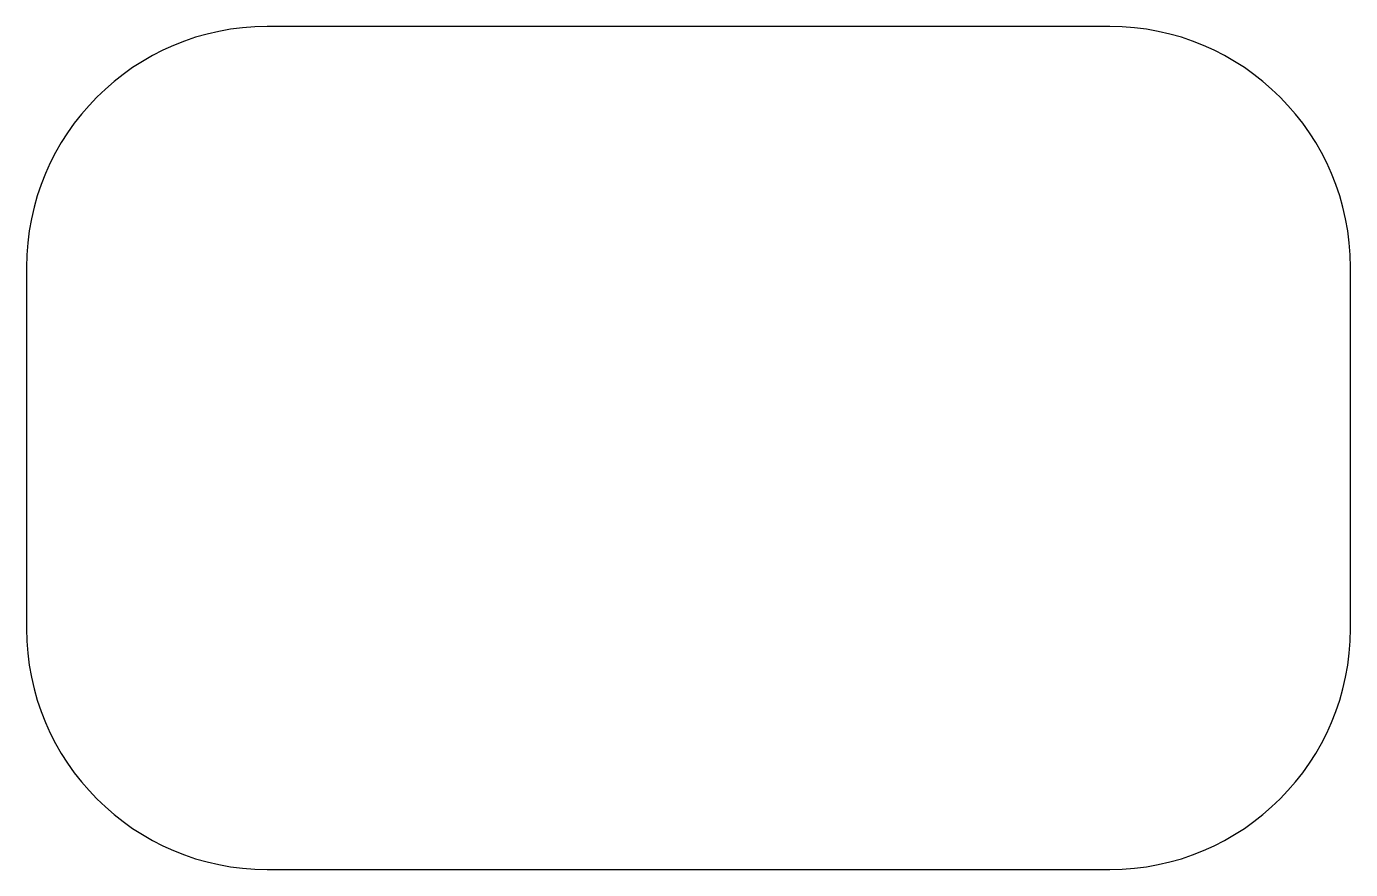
# Model space of a CAD drawing. Extents: x 121 to 176, y -122.5 to -87.5.
import ezdxf

# ---------------------------------------------------------------- set-up
doc = ezdxf.new("R2010")
doc.units = 0
doc.header["$MEASUREMENT"] = 0
doc.layers.add('BLACK', color=7, linetype='CONTINUOUS')

msp = doc.modelspace()

# ---------------------------------------------------------------- linework, layer by layer
at = {"layer": 'Black'}
for p, q in [((166.001, -87.5036), (131.001, -87.5036)), ((121.001, -97.5036), (121.001, -112.504)), ((176.001, -112.504), (176.001, -97.5036)), ((131.001, -122.504), (166.001, -122.504))]:
    msp.add_line(p, q, dxfattribs=at)
for centre, start, end in [((131.001, -97.5036), 90, 180), ((166.001, -97.5036), 0, 90), ((131.001, -112.504), 180, 270), ((166.001, -112.504), -90, 0)]:
    msp.add_arc(centre, 10, start, end, dxfattribs=at)

doc.saveas('drawing.dxf')
